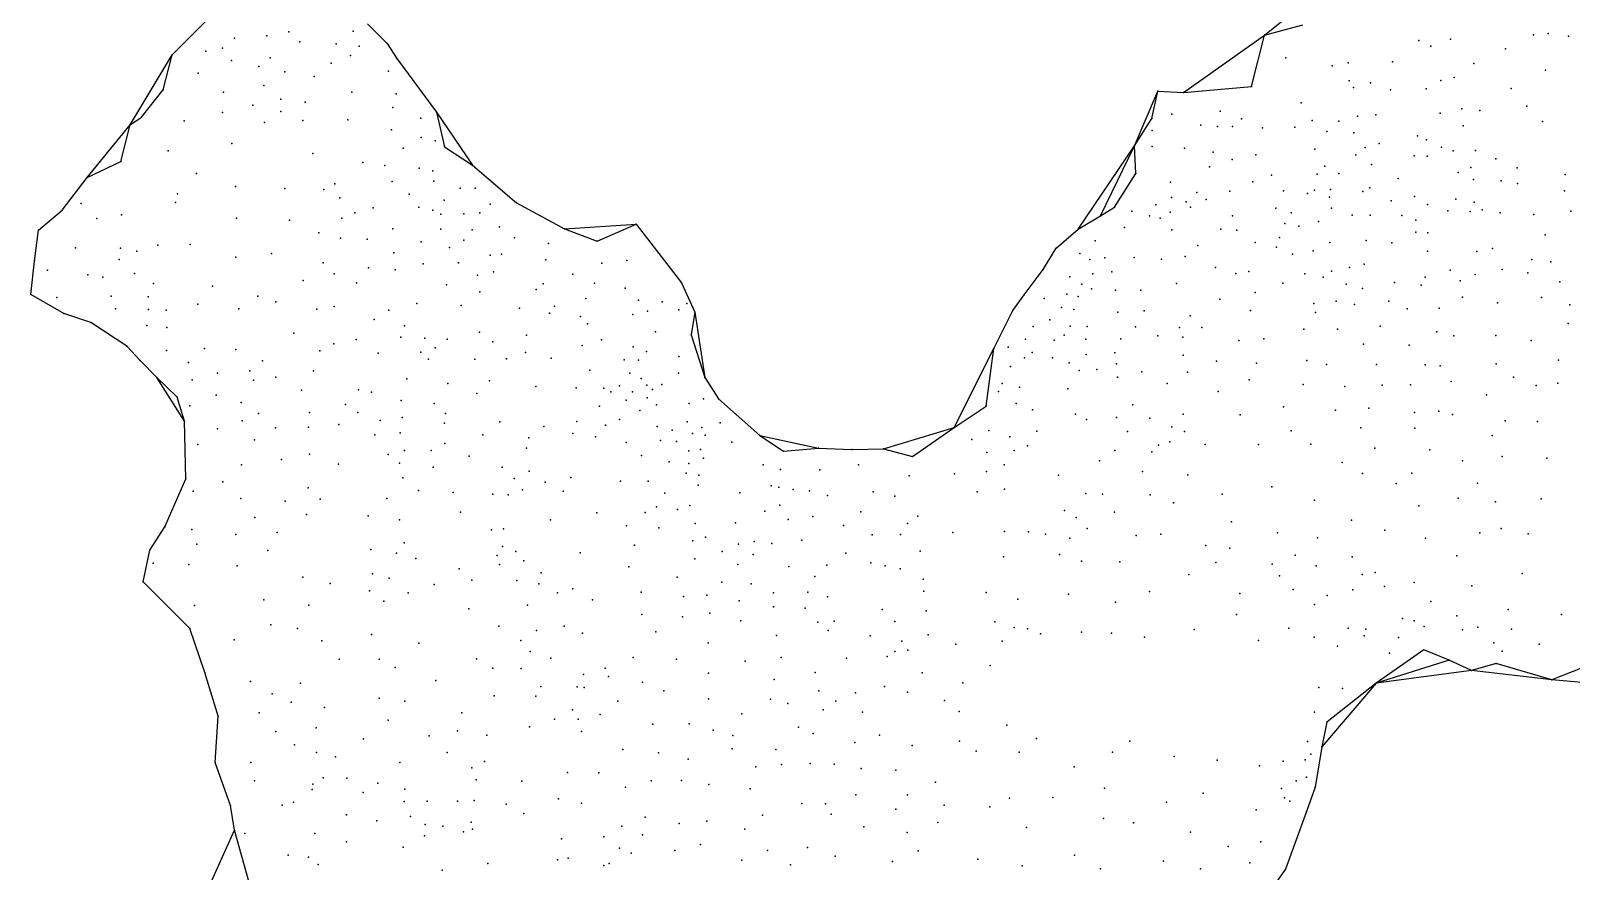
# Model space of a CAD drawing. Header units: millimetres. Extents: x 399711 to 433151, y 4365450 to 4409174.
# Drawn here: x 404855 to 414865, y 4376384 to 4381846 of the extents above; entities that cross this region are included whole.
import ezdxf

# ---------------------------------------------------------------- set-up
doc = ezdxf.new("R2010")
doc.units = ezdxf.units.MM
doc.layers.add('边界', color=7, linetype='Continuous')

msp = doc.modelspace()

# ---------------------------------------------------------------- linework, layer by layer
for p in [(406388.033, 4381812.728, 31.5), (406531.563, 4381839.881, 33.467), (406950.391, 4381844.095, 31.2), (412872.86, 4381817.955, 33.9), (414621.236, 4381818.525, 32.9), (414714.916, 4381827.526, 28.7), (414846.797, 4381809.846, 32.6), (405991.669, 4381712.999, 32.2), (406101.631, 4381733.77, 31.4), (406179.432, 4381797.084, 31.7), (406603.718, 4381773.656, 31.3), (406838.632, 4381760.616, 34), (406988.133, 4381745.59, 30.1), (407170.687, 4381763.131, 32.3), (413874.852, 4381782.995, 31.7), (413953.346, 4381745.63, 30), (414080.844, 4381791.203, 32.9), (414437.889, 4381728.522, 32.9), (405774.324, 4381689.734, 31.9), (406159.773, 4381652.226, 32.5), (406337.244, 4381614.669, 33.2), (406411.534, 4381670.899, 31.5), (406806.112, 4381635.876, 31), (406931.963, 4381684.196, 30.9), (407233.879, 4381664.901, 28.4), (413010.903, 4381670.103, 33.7), (413311.045, 4381617.963, 33.5), (413415.203, 4381636.499, 33.2), (413704.85, 4381645.054, 32.6), (414232.025, 4381633.697, 33.2), (405943.315, 4381570.632, 32.4), (406505.967, 4381579.528, 32.5), (406697.209, 4381548.144, 31.1), (407180.038, 4381583.401, 32.3), (413422.337, 4381521.006, 32.3), (413561.496, 4381508.496, 31.3), (414017.88, 4381523.786, 30.1), (414104.969, 4381542.087, 33.3), (414698.435, 4381590.303, 28.6), (405714.541, 4381461.335, 31.8), (406107.699, 4381446.036), (406370.419, 4381489.791, 33), (406940.74, 4381447.392, 30.7), (407230.477, 4381436.128, 32.105), (412178.032, 4381452.982, 34.1), (412345.14, 4381445.093, 34.4), (412786.687, 4381482.709, 34), (413451.376, 4381477.926, 30.8), (413692.008, 4381462.546, 33.1), (413923.154, 4381468.25, 33.4), (414474.88, 4381471.37, 33.1), (406100.712, 4381315.744, 31.2), (406297.138, 4381363.345, 32.1), (406479.861, 4381321.006, 31.5), (406480.381, 4381402.201, 32.4), (406638.682, 4381381.075, 32), (407208.123, 4381348.35, 32.4), (407490.73, 4381316.776, 31.2), (412583.536, 4381323.524, 34.1), (413110.036, 4381377.706, 33.6), (414014.471, 4381309.981, 33.4), (414154.827, 4381337.973, 33.2), (414272.233, 4381326.722, 33.1), (414576.204, 4381355.652, 32.9), (405500.174, 4381235.61, 29.9), (405574.159, 4381284.044, 31.7), (405851.456, 4381261.366, 31.6), (406374.542, 4381249.088, 30.6), (406623.097, 4381262.316, 30.6), (406916.236, 4381267.579, 30.6), (407389.598, 4381278.485, 32.105), (412139.107, 4381274.868, 35.2), (412270.139, 4381303.077, 34.7), (412459.032, 4381231.713, 34.1), (412566.799, 4381224.552, 32.1), (412664.495, 4381223.158, 34.1), (412722.995, 4381273.063, 35.4), (412859.971, 4381216.029, 34.1), (413068.288, 4381220.306, 33.7), (413182.369, 4381263.501, 32.6), (413355.016, 4381257.798, 33.2), (413476.296, 4381290.592, 33.7), (413596.15, 4381299.147, 33.6), (414162.962, 4381227.495, 33.1), (414677.621, 4381256.424, 33), (406162.148, 4381114.021, 30.9), (407199.154, 4381202.17, 30.6), (407392.366, 4381152.647, 32.105), (407483.852, 4381130.238, 31.7), (412142.722, 4381197.853, 34.2), (413277.967, 4381190.783, 33.8), (413453.467, 4381183.654, 33.7), (413617.552, 4381113.788, 33.6), (413865.82, 4381163.692, 33.5), (413925.747, 4381136.601, 31.8), (405747.892, 4381066.66, 31.6), (406687.454, 4381048.932), (407275.442, 4381083.848, 32.105), (407543.217, 4381092.274, 32.105), (412026.973, 4381097.992, 34.8), (412142.722, 4381094.706, 33.8), (412352.02, 4381082, 32.4), (412537.508, 4381057.76, 34.1), (412661.989, 4381010.273, 31.4), (412815.739, 4381039.224, 34.1), (413200.013, 4381075.971, 31.7), (413464.881, 4381039.644, 33.6), (413526.868, 4381087.834, 33.5), (413844.418, 4381033.94, 33.7), (413928.172, 4381031.824, 31.9), (414021.345, 4381089.548, 33), (414098.63, 4381065.168, 33.4), (414243.378, 4381068.382, 31.9), (414375.259, 4381013.737, 31.4), (405440.221, 4380997.058, 31.6), (405931.712, 4380918.123, 31.1), (407013.089, 4380989.923, 30.6), (407155.271, 4380970.627, 31.9), (407379.945, 4380953.991, 32.105), (407467.592, 4380936.213, 33.273), (407725.998, 4380972.254, 27.5), (412035.762, 4380917.586, 34.4), (412514.678, 4380960.803, 32.2), (412917.512, 4380908.406, 31.2), (413215.137, 4380913.339, 32.3), (413265.125, 4380965.5, 33.7), (413355.434, 4380917.412, 33.8), (413566.432, 4380976.365), (414130.796, 4380925.341, 33.4), (414212.82, 4380957.485, 32.4), (414513.574, 4380954.271, 32.9), (414825.586, 4380912.484, 32.3), (405220.806, 4380891.812, 31.6), (406184.479, 4380833.926, 30.5), (406505.491, 4380820.28, 30.5), (406760.323, 4380814.512, 30.4), (406830.536, 4380851.348, 31.8), (407202.664, 4380865.381, 31.9), (407475.072, 4380868.84, 32.105), (407645.207, 4380822.322, 29.767), (407742.313, 4380823.568, 29.767), (412262.13, 4380860.994, 32.7), (412795.547, 4380863.582, 32.3), (412996.366, 4380804.97, 32.2), (413198.013, 4380810.666, 32.2), (413300.206, 4380813.7, 33.4), (413557.614, 4380824.926, 33.6), (413741.696, 4380884.819, 33.7), (414230.511, 4380880.34, 33.3), (414409.034, 4380870.697, 33), (414516.79, 4380853.017, 32.8), (414822.369, 4380804.801, 32.3), (405183.555, 4380722.732, 31.5), (405796.552, 4380730.434, 30.9), (405808.042, 4380785.753, 28.7), (406863.887, 4380760.134, 29), (407313.585, 4380784.679, 31.8), (407541.777, 4380744.334, 31.7), (407839.663, 4380720.167, 37.8), (408011.224, 4380728.689, 37.3), (412165.966, 4380713.925, 27.8), (412267.849, 4380762.61, 30.4), (412363.56, 4380733.722, 33.1), (412431.922, 4380793.979, 32), (412493.946, 4380748.882, 32.6), (412647.374, 4380802.534, 31.8), (413150.922, 4380787.85, 33.4), (413295.294, 4380763.83, 33.6), (413511.394, 4380801.015, 33), (413695.879, 4380741.668, 31.5), (413845.867, 4380767.886, 33.7), (413931.486, 4380717.976, 30.7), (414114.713, 4380751.764, 33.4), (414233.728, 4380732.477, 33.3), (405059.284, 4380680.238, 32.9), (405283.998, 4380625.187, 32.8), (405443.732, 4380649.744, 31.4), (406191.5, 4380628.695, 30.5), (406537.063, 4380615.64, 27.9), (406877.443, 4380628.473, 32.105), (406960.04, 4380663.492, 33.273), (407079.792, 4380695.232, 29.3), (407376.26, 4380700.554, 32.105), (407468.054, 4380679.432, 31.8), (407519.165, 4380653.488, 27.8), (407669.056, 4380655.437, 36.6), (407774.112, 4380662.074, 37.3), (411805.693, 4380643.482, 33.4), (411898.072, 4380699.605, 33.6), (412009.86, 4380673.72, 33.9), (412124.959, 4380643.425, 33.1), (412193.336, 4380627.217, 28), (412259.732, 4380666.433, 29), (412391.772, 4380700.492, 32.3), (412663.557, 4380644.259, 31.3), (412946.421, 4380692.316, 33.6), (413044.883, 4380662.37, 34.2), (413223.699, 4380606.748, 32.3), (413307.891, 4380692.308, 30.4), (413442.028, 4380648.102, 34), (413559.041, 4380648.102, 34.1), (413764.528, 4380645.25, 33.9), (413856.588, 4380616.059, 33.4), (414063.239, 4380675.125, 32.8), (414209.596, 4380671.91, 332.1), (414286.802, 4380682.654, 31.5), (414404.199, 4380662.164, 31.1), (414621.411, 4380652.607, 28), (414862.994, 4380674.438, 31.7), (404905.921, 4380549.376, 32.9), (406726.972, 4380532.1, 30.1), (407208.138, 4380557.949, 32.105), (407520.204, 4380556.293, 29.767), (407723.892, 4380552.725, 37.6), (407901.883, 4380571.748, 37.8), (408324.034, 4380559.469, 36.4), (408788.121, 4380588.579, 37.6), (411660.221, 4380555.826, 33.3), (411962.68, 4380567.596, 34.6), (412270.491, 4380552.205, 32.1), (412588.674, 4380556.482, 30.7), (412692.67, 4380549.668, 30.4), (413004.927, 4380592.496, 33.2), (413095.086, 4380575.047, 33.4), (413855.855, 4380536.873, 33.2), (413932.753, 4380532.235, 32), (414696.911, 4380520.731, 31), (405146.665, 4380434.76, 32.9), (405437.731, 4380433.656, 32.8), (405544.161, 4380413.643), (405681.775, 4380451.847, 31.3), (405890.78, 4380456.748), (406868.148, 4380498.218, 31.7), (407042.099, 4380491.573, 32.105), (407391.272, 4380473.35, 29.4), (407577.09, 4380437.05, 32.105), (407668.586, 4380484.56, 32.105), (407998.172, 4380499.971, 37.9), (408218.814, 4380464.091, 37.9), (408535.373, 4380477.822, 38.2), (411517.622, 4380432.695, 33.4), (411770.832, 4380480, 33.6), (412438.857, 4380449.544, 32.4), (412812.284, 4380469.859, 29.2), (412949.275, 4380439.913, 29.7), (412969.271, 4380501.92, 32.1), (413188.107, 4380415.017, 32), (413297.285, 4380470.279, 30.8), (413532.101, 4380483.133, 34.1), (413698.887, 4380468.425, 33.1), (413930.385, 4380414.004, 32.1), (414251.41, 4380411.441, 30.2), (414352.733, 4380430.727, 29), (404878.8, 4380349.227, 33.1), (405429.604, 4380360.277, 32), (406188.168, 4380374.329), (406419.073, 4380399.334, 30), (406754.34, 4380337.94, 29.8), (407049.807, 4380304.489, 31.4), (407214.952, 4380402.296, 31.4), (407405.28, 4380332.418), (407633.507, 4380338.284, 31.5), (407839.564, 4380388.618, 37.3), (407914.9, 4380394.28, 37.4), (408201.017, 4380357.443, 37.8), (408566.125, 4380334.64, 38.3), (408728.351, 4380354.026, 37.6), (411671.832, 4380397.751, 31.8), (411736.997, 4380359.617, 32.4), (411834.32, 4380369.292, 32.1), (412024.446, 4380371.752, 28.9), (412201.99, 4380362.508, 33.1), (412356.531, 4380379.041, 28.9), (412554.361, 4380307.395, 29.8), (413054.872, 4380394.281, 31.3), (413425.077, 4380307.452, 31.7), (413519.034, 4380328.325, 33.9), (414608.486, 4380359.374, 31.6), (414733.382, 4380343.673, 31.3), (404964.475, 4380289.987, 32.9), (405225.47, 4380258.806, 32.6), (405323.862, 4380245.374, 32.5), (405528.439, 4380268.605, 31.8), (406624.446, 4380223.923, 29.9), (406826.88, 4380265.899, 31.3), (406971.548, 4380207.059, 32.105), (407223.584, 4380292.21, 29.5), (407757.036, 4380257.292, 32.105), (407862.24, 4380280.263, 37.6), (408377.553, 4380264.114, 37.3), (408518.731, 4380204.836, 37.6), (409083.989, 4380207.043, 38.2), (411433.926, 4380293.987, 32.4), (411607.037, 4380246.79, 31.1), (411756.117, 4380266.043, 31.4), (411880.094, 4380278.539, 27.7), (412300.2, 4380203.852, 28.7), (412685.877, 4380268.987, 25.5), (412770.599, 4380282.393, 29.2), (412992.166, 4380205.663, 27.8), (413134.482, 4380266.707, 29.5), (413252.922, 4380243.891, 28.5), (413307.142, 4380283.567, 29.9), (413716.014, 4380209.436, 31.8), (413915.792, 4380243.66, 31.9), (414078.008, 4380290.166, 31.5), (414144.649, 4380221.133, 23.7), (414240.152, 4380261.972, 31.8), (414415.874, 4380293.673, 26.5), (414583.922, 4380272.675, 26.8), (414790.4, 4380213.62, 32.7), (404855.282, 4380131.299, 33.1), (405023.793, 4380112.004, 32.8), (405376.613, 4380120.774, 32.4), (405617.092, 4380117.266, 30.8), (405652.198, 4380203.217, 31.8), (406036.614, 4380185.676, 30.4), (406329.552, 4380122.184, 30.9), (407557.352, 4380194.382), (407772.412, 4380149.271, 31.2), (408138.974, 4380165.412, 33.1), (408184.648, 4380200.84, 36.9), (408462.644, 4380107.124, 35.607), (408717.375, 4380174.136, 37.7), (411311.21, 4380130.296, 35.1), (411440.423, 4380105.556, 32.1), (411588.544, 4380133.843, 31.3), (411660.485, 4380118.588, 31.8), (411684.765, 4380198.846, 30.9), (411748.994, 4380169.102, 30.9), (411903.166, 4380159.302, 28.9), (412068.678, 4380159.302, 28.8), (412811.982, 4380145.497, 27.6), (413402.756, 4380198.259, 28.4), (413509.78, 4380171.165, 32.1), (413889.202, 4380191.763, 27), (414158.128, 4380114.109, 27.4), (414671.178, 4380112.502, 27.4), (405069.431, 4380008.511, 30.9), (405404.698, 4380038.331, 30.9), (405620.999, 4380035.469, 32.3), (405734.922, 4380031.323, 32.6), (405939.932, 4380070.208, 30.4), (406206.576, 4380039.011, 30.2), (406447.158, 4380083.594, 30), (406714.898, 4380037.63, 29.6), (406825.643, 4380054.077, 31.1), (407182.418, 4380030.883, 30.936), (407364.691, 4380073.853, 29.5), (407650.809, 4380061.575, 29.4), (408031.173, 4380044.225, 29.6), (408225.529, 4380010.603, 29.8), (408257.788, 4380056.861, 37.3), (408805.155, 4380094.717, 39.103), (408862.264, 4380022.765, 37.8), (408957.245, 4380085.076, 34.441), (409066.427, 4380031.541, 38.3), (409119.114, 4380073.222, 38.7), (409169.606, 4380016.184, 38.3), (411236.115, 4380028.118, 35.3), (411553.696, 4380047.249, 31.1), (411633.538, 4380035.626, 32.2), (411918.861, 4380016.717, 29.9), (412090.08, 4380026.698, 28.5), (412580.809, 4380102.717, 27.6), (412781.826, 4380027.416, 27.9), (413192.988, 4380072.771, 28), (413203.724, 4380015.499, 24.2), (413337.967, 4380089.684, 27.9), (413456.982, 4380067.067, 27.1), (413680.34, 4380088.434, 24.7), (413800.206, 4380039.741, 27.8), (414007.12, 4380042.593, 27.5), (414386.508, 4380078.751, 27.4), (414855.308, 4380065.969, 27.3), (405244.963, 4379950.626, 30.9), (405610.213, 4379929.89, 32.4), (405739.964, 4379917.297, 32.1), (407087.439, 4379970.407, 32.105), (407284.006, 4379929.153, 32.105), (408427.391, 4379989.553, 34.9), (408473.03, 4379940.438, 30.5), (408767.806, 4380002.344, 39.103), (411369.895, 4379924.125, 34.1), (411476.765, 4379967.314, 32.2), (411608.826, 4379927.178, 32.7), (411719.137, 4379924.592, 32.6), (412033.007, 4379921.186, 28.1), (412318.997, 4379917.777, 27.6), (412389.34, 4379994.16, 29.6), (412465.034, 4379917.613, 27.8), (413128.585, 4379907.631, 27.9), (413346.411, 4379905.944, 27.6), (413624.686, 4379927.087, 27.6), (414846.04, 4379944.279, 24.3), (406564.233, 4379881.206, 29.8), (406824.137, 4379810.588, 31.4), (406968.945, 4379838.883, 32.105), (407260.445, 4379855.437, 31.3), (407415.595, 4379849.327, 29.5), (407561.287, 4379842.311, 29.5), (407770.171, 4379887.918, 29.4), (407857.937, 4379824.77, 30.5), (408076.396, 4379868.714, 29.4), (408563.34, 4379837.604), (408915.241, 4379889.759, 38.4), (409145.524, 4379869.151, 38.5), (411319.227, 4379841.825, 36), (411505.9, 4379835.697, 33.4), (411571.221, 4379868.123, 32.9), (411712.003, 4379841.893, 31.2), (411939.295, 4379844.598, 29.6), (412178.837, 4379864.043, 29.8), (412342.383, 4379855.647, 24.9), (412704.768, 4379833.479, 28.2), (412868.872, 4379844.887, 28.2), (413514.796, 4379808.976, 27.6), (413811.61, 4379803.272, 27.6), (413991.423, 4379890.011, 27.6), (414103.372, 4379864.041, 27.4), (414375.177, 4379865.649, 27.4), (414605.165, 4379833.505, 27.4), (405478.971, 4379797.051, 30.6), (405736.714, 4379767.854), (405984.504, 4379781.264, 29.9), (406188.168, 4379774.329), (406732.923, 4379765.621, 29.5), (407112.01, 4379750.948, 29.6), (407388.808, 4379756.688, 27.7), (407440.17, 4379710.753, 29.7), (407482.298, 4379786.179, 30.3), (407740.33, 4379710.753, 29.8), (407945.703, 4379714.261, 29.6), (408070.228, 4379754.633, 27.6), (408236.061, 4379717.666, 29.6), (408437.42, 4379800.857, 31.17), (408711.685, 4379708.478, 32.3), (408770.119, 4379791.934, 40.267), (408805.255, 4379704.286, 37.2), (408856.811, 4379760.958, 38.7), (409066.472, 4379730.046, 38.7), (411112.548, 4379780.649, 33.8), (411206.819, 4379788.962, 35.6), (411311.822, 4379721.387, 35.5), (411362.303, 4379755.969, 34.233), (411495.543, 4379721.146, 29.6), (411713.43, 4379742.084, 30.9), (411898.918, 4379753.49, 29.8), (412343.07, 4379737.299, 28.6), (413147.135, 4379703.712, 27.8), (414782.548, 4379706.396, 27.4), (405566.737, 4379702.329, 31.1), (405880.454, 4379690.089, 30.58), (406069.297, 4379621.9, 31), (406278.232, 4379636.931, 30.6), (406360.732, 4379701.833, 29.7), (406693.263, 4379635.356, 32.5), (408488.827, 4379640.485, 29.1), (408748.543, 4379621.853, 33.8), (409065.144, 4379620.71, 38.9), (411222.068, 4379664.272, 36.1), (411603.236, 4379687.829, 31.4), (411667.771, 4379637.997, 31.4), (411781.918, 4379645.126, 29.4), (411910.332, 4379680.772, 30.3), (412074.795, 4379628.923, 27.7), (412370.853, 4379628.134, 28.5), (412560.642, 4379698.008, 28.3), (412820.355, 4379686.6, 28.1), (413275.062, 4379677.783, 27.8), (413598.989, 4379676.357, 27.7), (413916.439, 4379675.567), (414014.676, 4379669.066, 27.5), (414378.447, 4379681.894, 27.6), (405673.812, 4379593.575, 31.9), (405903.759, 4379577.788, 31.8), (406302.807, 4379575.537, 29.6), (406446.743, 4379594.832, 32.9), (406613.499, 4379510.635, 32.3), (406985.627, 4379512.389, 31.3), (407299.744, 4379584.457, 29.9), (407564.798, 4379554.637, 29.9), (407836.873, 4379570.424, 29.8), (408137.763, 4379533.485, 29.6), (408399.306, 4379526.468, 29.4), (408578.102, 4379522.359, 27.2), (408681.521, 4379537.703, 30.8), (408821.247, 4379587.172, 33.6), (408857.701, 4379543.128, 39.103), (408895.585, 4379515.477, 37.2), (408956.486, 4379548.007, 38.7), (409235.225, 4379593.514, 38), (411166.644, 4379553.489, 31.2), (411280.639, 4379528.865, 33.3), (411593.576, 4379519.652, 29.6), (411915.888, 4379594.18, 29.8), (412238.899, 4379554.77, 29.3), (412771.837, 4379578.224, 28.1), (413122.877, 4379548.278, 27.8), (413393.502, 4379535.183, 27.7), (413637.394, 4379542.053, 27.7), (413820.661, 4379544.82), (414085.681, 4379566.71, 27.8), (414490.975, 4379595.639, 27.6), (414638.448, 4379541.065, 31.2), (414778.47, 4379555.643, 27.4), (405805.984, 4379465.778, 31.2), (405887.961, 4379407.639, 29.8), (406058.843, 4379476.974, 36.478), (406222.062, 4379429.946, 29.6), (406899.616, 4379417.667, 32), (407069.55, 4379498.01, 30.6), (407262.794, 4379443.694, 30.1), (407477.032, 4379423.078, 30.1), (407754.373, 4379487.98, 30.1), (408550.264, 4379407.189, 28.9), (408625.294, 4379499.367, 29.4), (408724.484, 4379444.967, 31.3), (408764.858, 4379500.32, 32.4), (408860.999, 4379460.062, 34.4), (408922.092, 4379414.561, 33.5), (409132.502, 4379422.905, 37.4), (409227.288, 4379454.138, 37.5), (409323.713, 4379453.753, 37.4), (411063.236, 4379406.504, 29.6), (411143.2, 4379501.396, 29.9), (411259.222, 4379423.9, 30.1), (412016.669, 4379414.14, 29.8), (412571.855, 4379500.797, 28.1), (412994.907, 4379402.854, 27.6), (414315.636, 4379480.546, 27.7), (405853.444, 4379308.912, 29.9), (406229.097, 4379310.711), (406334.402, 4379358.027, 32.9), (406666.158, 4379365.044, 32.6), (406979.543, 4379364.657, 30.1), (407126.4, 4379313.991, 30.1), (407267.789, 4379332.455, 31.9), (407550.755, 4379358.176, 30.7), (407903.575, 4379303.799, 30.1), (408404.572, 4379307.204, 29.1), (408679.802, 4379319.6, 30.9), (408812.215, 4379378.888, 32.2), (409120.731, 4379305.303, 37.3), (411365.601, 4379381.532, 29.3), (411644.095, 4379355.353, 28.3), (411714.454, 4379320.21, 29.8), (411910.691, 4379332.314, 25.6), (412126.167, 4379329.461, 29.9), (412343.537, 4379353.919, 28.2), (412714.554, 4379351.067, 27.9), (413333.452, 4379380.007, 27.6), (413550.471, 4379392.582, 27.6), (413845.858, 4379365.488, 27.9), (414004.254, 4379374.044, 27.9), (414093.69, 4379351.97, 27.8), (414436.26, 4379311.79, 27.6), (414645.961, 4379307.105, 27.3), (406067.992, 4379259.51, 30.3), (406444.88, 4379264.77, 31.6), (406660.397, 4379269.295, 31.8), (406857.489, 4379287.863, 32.3), (407091.688, 4379219.403, 31), (407256.313, 4379233.237, 31.2), (407544.084, 4379296.361, 31.9), (407791.883, 4379219.527, 31.165), (408188.667, 4379273.876, 30.1), (408377.388, 4379229.614, 28.968), (408524.454, 4379206.376, 29.002), (408588.881, 4379282.647, 28.9), (408924.925, 4379274.008, 35.9), (409022.813, 4379249.988, 36.4), (409154.717, 4379227.756, 37.5), (409215.949, 4379267.17, 37.7), (409237.268, 4379217.825, 37.5), (409333.862, 4379298.849, 37.4), (409592.526, 4379215.32, 34.3), (410855.319, 4379268.702, 29.9), (411080.728, 4379249.183, 29.6), (411217.606, 4379207.195, 29.4), (411393.089, 4379244.188, 29.3), (411982.041, 4379242.475, 29.9), (412269.529, 4379273.093, 29.4), (412352.46, 4379242.034, 30.32), (413044.621, 4379245.827), (413497.672, 4379265.668, 27.7), (413848.712, 4379264.242, 28), (414352.628, 4379215.358, 27.6), (405941.671, 4379156.457, 30.4), (406308.576, 4379187.907, 28.9), (407284.492, 4379117.853, 31.284), (407457.953, 4379117.847, 30.9), (407546.184, 4379163.985, 31.3), (408075.392, 4379132.931, 29.916), (408090.725, 4379201.45, 30.099), (408723.557, 4379169.556, 32.4), (408946.246, 4379182.587, 37.2), (408946.385, 4379182.72, 36.2), (409050.196, 4379175.948, 36.5), (409130.899, 4379116.098, 38.7), (409206.988, 4379123.845, 37.7), (409411.798, 4379172.847, 37.6), (409746.082, 4379114.262, 35.8), (409974.278, 4379134.439, 35.6), (410191.585, 4379125.097, 36.5), (410396.741, 4379128.24, 34.8), (410969.377, 4379189.988, 29.9), (411067.422, 4379106.003, 29.8), (411245.818, 4379117.486, 25.8), (411331.737, 4379148.244, 29.3), (411899.868, 4379117.582, 28.9), (412139.592, 4379110, 28.8), (412183.793, 4379153.463, 28.1), (412257.937, 4379175.203, 28.9), (412486.966, 4379157.724, 28.2), (412833.743, 4379157.249, 28.1), (413173.985, 4379158.572, 28.3), (413590.185, 4379133.386, 28.3), (413946.93, 4379123.115, 28.1), (406224.419, 4379026.009, 30.4), (406485.305, 4379059.65, 30.4), (406666.243, 4379095.394, 31.6), (406854.274, 4379030.218, 30.4), (407177.025, 4379091.947, 30.977), (407251.307, 4379034.952, 30.895), (407469.363, 4379009.001, 30.9), (407703.405, 4379081.07, 31.6), (407918.272, 4379009.494, 31.2), (408824.388, 4379085.245, 25.3), (409003.011, 4379044.579, 29.8), (409131.648, 4379034.266, 35.9), (409225.991, 4379069.224, 36.1), (409615.357, 4379025.752, 35.8), (410232.869, 4379026.074, 35.7), (410585.097, 4379079.136, 35.7), (411180.574, 4379025.828, 28.138), (411799.117, 4379051.762, 28.4), (413375.845, 4379040.951, 28.4), (414159.611, 4379052.151, 28.1), (414415.689, 4379078.528, 27.8), (414706.086, 4379067.977, 27.5), (405863.048, 4378935.054, 31.4), (406102.391, 4378914.573, 31.3), (407272.283, 4378940.912, 31.218), (407995.447, 4378936.719, 31.588), (407995.455, 4378936.715, 31.594), (408094.602, 4378984.231, 30.415), (408196.89, 4378912.007, 30.879), (408365.574, 4378942.876, 30.457), (408687.775, 4378918.82, 29.2), (408867.839, 4378918.85, 27.8), (409114.45, 4378971.705, 34.1), (409196.174, 4378957.893, 34.2), (409726.503, 4378994.795, 33.9), (409983.29, 4378991.661, 33.7), (410563.071, 4378954.154, 33.9), (410857.958, 4378965.777, 33.8), (411065.916, 4378982.466, 33.7), (411533.423, 4378958.764, 29.632), (412079.912, 4378982.324, 28.3), (412373.401, 4378959.978, 28.1), (413507.972, 4378969.057, 28.4), (413728.185, 4378903.033, 28.5), (413829.483, 4378970.525, 28.2), (414257.26, 4378906.637, 28.4), (405910.736, 4378855.028, 30.4), (406220.211, 4378807.342, 32), (406658.432, 4378875.03, 31.3), (406734.766, 4378802.587, 30.5), (407168.813, 4378806.972, 31.4), (407375.377, 4378857.804, 31.8), (407600.765, 4378844.796, 31.2), (407858.269, 4378834.371, 31.2), (407957.152, 4378829.531, 31.2), (408050.417, 4378861.89, 29.978), (408314.548, 4378853.569, 29.906), (408974.835, 4378840.481, 32.1), (409191.458, 4378893.808, 32.3), (409462.303, 4378843.653, 35.6), (409666.649, 4378888.37, 36.8), (409715.571, 4378880.073, 35.8), (409809.643, 4378863.88, 33.8), (409916.201, 4378856.768, 35.9), (410032.592, 4378826.244, 33.4), (410328.323, 4378850.606, 34.3), (410470.651, 4378821.679, 33.9), (411005.585, 4378849.817, 33.6), (411183.101, 4378867.704, 31.776), (411711.994, 4378838.637, 28.326), (411818.644, 4378833.825, 28.964), (412128.971, 4378829.477, 28.2), (412595.995, 4378835.233, 28.2), (412918.961, 4378881.337, 28.2), (414130.541, 4378809.039, 28.2), (414669.096, 4378803.764, 28.2), (406508.209, 4378789.654, 30.5), (406647.308, 4378702.213, 32), (407647.206, 4378718.441, 30.3), (408534.029, 4378713.288, 29.7), (408848.04, 4378716.087, 29.123), (408920.304, 4378752.276, 27.8), (409057.052, 4378734.845, 30.8), (409137.302, 4378760.887, 31.4), (409624.468, 4378723.468, 37.2), (409723.309, 4378763.241, 34.4), (410249.152, 4378718.741, 31.8), (411571.88, 4378727.648, 27.8), (411896.576, 4378718.246, 28.3), (412279.787, 4378779.098, 28.2), (413197.892, 4378794.564, 28.3), (413874.345, 4378758.116, 28.3), (414373.419, 4378785.299, 28.2), (405726.097, 4378622.997, 30.9), (405902.518, 4378605.494, 30.8), (406311.927, 4378683.24, 31.8), (407047.805, 4378693.33, 31.3), (407250.93, 4378667.853, 31.911), (407847.907, 4378603.503, 30.206), (407927.475, 4378608.72, 30.976), (408232.406, 4378666.914, 29.8), (408726.3, 4378628.215, 29.346), (408935.949, 4378616.741, 27.2), (409172.759, 4378644.873, 33.795), (409434.361, 4378648.312, 34.753), (409777.521, 4378670.659, 35.1), (409937.845, 4378689.616, 34.1), (410135.852, 4378629.981, 33.1), (410552.828, 4378644.164, 34), (410618.849, 4378691.716, 32.9), (411648.405, 4378682.816, 26.3), (411719.652, 4378611.611, 28.6), (412657.513, 4378654.905, 28.4), (413437.504, 4378665.344, 28.7), (414409.865, 4378612.351, 33.2), (405934.535, 4378509.681, 33), (406186.548, 4378571.853, 30.8), (406455.851, 4378584.469, 30.8), (407282.483, 4378517.22, 31.001), (408777.696, 4378502.279, 29.282), (409156.993, 4378531.813, 30.33), (409240.255, 4378555.509, 30.27), (409453.237, 4378510.47, 34.225), (409556.497, 4378526.831, 37.176), (409670.242, 4378513.9, 35.2), (409866.139, 4378535.067, 34.6), (410322.202, 4378571.2, 33.8), (410506.473, 4378573.501, 33.6), (410847.125, 4378585.317, 34.7), (411182.805, 4378591.281, 31.5), (411338.371, 4378589.935, 29.886), (411449.601, 4378574.486, 28.6), (411607.887, 4378548.043, 28.8), (412037.26, 4378565.956, 28.4), (412199.186, 4378574.946, 28.4), (412955.939, 4378583.632, 28.5), (413216.842, 4378550.782, 28.8), (413654.681, 4378600.093, 28.3), (413917.723, 4378548.974, 28.5), (414270.507, 4378584.256, 28.3), (414584.725, 4378576.147, 28.6), (405628.955, 4378471.695, 31.1), (406395.294, 4378467.629, 32.4), (407064.589, 4378475.781, 31.669), (407231.474, 4378450.045, 31.878), (407357.404, 4378415.501, 30.874), (407884.962, 4378435.736, 30.169), (407920.05, 4378494.556, 30.886), (408006.865, 4378462.51, 29.775), (408425.754, 4378453.08, 29.8), (409170.099, 4378415.058, 38.7), (409347.304, 4378461.541, 34.966), (409548.433, 4378442.485, 35.514), (410152.361, 4378450.737, 32.8), (410634.579, 4378463.191, 32.7), (411175.49, 4378428.018, 31.6), (411539.874, 4378443.121, 27.7), (412491.553, 4378500.774, 28), (412646.733, 4378482.793, 28.6), (413072.392, 4378437.275, 28.9), (413442.336, 4378427.015, 28.8), (414122.668, 4378433.903, 28.4), (405649.994, 4378385.49, 32.4), (405881.936, 4378377.218, 32.1), (406195.421, 4378368.808, 32.6), (407075.611, 4378317.836, 31.3), (407639.917, 4378349.596, 30.534), (407901.342, 4378377.891, 31.1), (408058.693, 4378401.244, 31.8), (408170.803, 4378324.313, 32.1), (408741.437, 4378361.392, 29.074), (409448.976, 4378377.598, 33.744), (409781.477, 4378364.924, 31.186), (410028.612, 4378373.174, 32.4), (410314.013, 4378387.678, 33.9), (410407.129, 4378369.537, 34.21), (410504.894, 4378349.292, 33.8), (411683.059, 4378399.846, 28.6), (411931.15, 4378394.128, 28.6), (412379.698, 4378312.817, 28.5), (412556.774, 4378390.639, 29), (412922.903, 4378378.697, 28.9), (412970.522, 4378304.908, 29.3), (413208.624, 4378368.053, 28.8), (413506.483, 4378311.619, 29.9), (413590.676, 4378326.044, 28.9), (414546.516, 4378320.057, 28.8), (405584.773, 4378265.643, 31.3), (406623.12, 4378295.239, 32.9), (406801.352, 4378253.167, 32.5), (407056.676, 4378206.4, 32.3), (407183.362, 4378288.325, 32.3), (407477.449, 4378248.023, 30.741), (407721.427, 4378276.055, 30.619), (408012.986, 4378274.48, 32.176), (408156.098, 4378252.503, 31.1), (408378.037, 4378219.933, 29.581), (409056.34, 4378296.218, 28.87), (409344.766, 4378261.698, 28.9), (409535.709, 4378250.927, 31.682), (409949.929, 4378299.868, 31.666), (410654.229, 4378282.524, 33.6), (410657.743, 4378204.695, 32.9), (412125.739, 4378202.222, 28.5), (413057.945, 4378215.771, 28.8), (413446.332, 4378212.75, 29.8), (413651.602, 4378235.188, 29.8), (413845.473, 4378261.31, 28.7), (414220.408, 4378238.512, 28.6), (405919.297, 4378110.052, 32.7), (406369.537, 4378147.899, 32.7), (406661.982, 4378112.155, 31.1), (407149.248, 4378139.117, 32.2), (407306.893, 4378192.341, 31.087), (408081.979, 4378112.712, 30.178), (408276.992, 4378192.81, 31.331), (408506.285, 4378148.894, 29.752), (408822.147, 4378196.803, 29.09), (409097.329, 4378168.75, 28.926), (409247.63, 4378177.145, 28.7), (409459.32, 4378141.007, 29.145), (409680.417, 4378193.559, 29.544), (409681.883, 4378103.11, 29.001), (409903.879, 4378198.272, 33.5), (410032.772, 4378166.527, 33.473), (411063.665, 4378196.008, 32.422), (411269.281, 4378152.838, 30.155), (411598.5, 4378184.896, 28.7), (411902.877, 4378133.779, 28.6), (412712.877, 4378188.767, 29.9), (413196.636, 4378117.285, 28.9), (413278.749, 4378176.688, 29.3), (413952.702, 4378136.453, 28.8), (407701.418, 4378089.778, 30.585), (408826.683, 4378052.945, 28.9), (409090.07, 4378037.838, 28.7), (409268.028, 4378060.711, 28.8), (409469.53, 4378011.751, 28.7), (409887.882, 4378094.27, 31.6), (409968.531, 4378003.801, 31.793), (410075.354, 4378008.411, 30.875), (410386.57, 4378085.983, 31.952), (410469.528, 4378006.482, 31.527), (410673.003, 4378075.312, 32.551), (411118.826, 4378005.399, 28.773), (412690.601, 4378053.532, 29.8), (413768.38, 4378027.542, 26.1), (413843.888, 4378012.332, 29.2), (414122.733, 4378044.932, 28.9), (414455.37, 4378084.499, 28.9), (414801.207, 4378052.846, 27.7), (405887.738, 4377960.77, 31.4), (406415.823, 4377986.001, 31.3), (406588.306, 4377961.383, 31.4), (407068.645, 4377922.648, 31.1), (407897.49, 4377976.904, 30.607), (408142.021, 4377947.634, 30.403), (408321.875, 4377976.874, 29.8), (408440.079, 4377930.982, 31.4), (408916.944, 4377939.326, 29.3), (409701.437, 4377915.243, 28.6), (410037.155, 4377947.622, 28.771), (410309.218, 4377914.621, 28.7), (410686.125, 4377921.3, 28.116), (411246.058, 4377967.739, 32.569), (411331.976, 4377959.534, 30.566), (411417.167, 4377927.751, 28.426), (411683.074, 4377937.796, 28.5), (411877.767, 4377930.452, 28.6), (412091.906, 4377906.063, 28.6), (412414.276, 4377954.613, 29.2), (413030.442, 4377962.954, 29.7), (413195.506, 4377905.295, 28.9), (413415.737, 4377963.343, 28.9), (413519.107, 4377913.864, 25.8), (413531.516, 4377957.004, 28.7), (413742.966, 4377904.096, 24.6), (413909.603, 4377973.802, 26.4), (414159.692, 4377952.61, 27), (414257.372, 4377971.075, 33.2), (414477.521, 4377956.687, 26.2), (406175.976, 4377887.18, 31.3), (406746.139, 4377880.872, 32.2), (407376.544, 4377866.077, 31.3), (408039.567, 4377883.914, 30.462), (408100.558, 4377811.028, 31.652), (409257.325, 4377868.556, 29.1), (410470.818, 4377812.766, 29.389), (410516.522, 4377880.341, 28.587), (410555.463, 4377821.486, 25.4), (410865.791, 4377859.231, 28.3), (411168.378, 4377878.971, 28.599), (412832.488, 4377883.527, 28.8), (413346.967, 4377846.38, 28.9), (413684.446, 4377801.223, 26.7), (413907.595, 4377822.336, 29.4), (414361.589, 4377868.408, 24), (414416.49, 4377814.048, 29.1), (414657.594, 4377860.594, 27.6), (406858.796, 4377762.216, 31.8), (407118.745, 4377762.981, 31.347), (407222.235, 4377708.207, 31.255), (407750.477, 4377764.655, 30.779), (407857.37, 4377704.181, 30.65), (408041.512, 4377702.026, 30.376), (408235.357, 4377768.405, 31.8), (408588.001, 4377703.032, 31.109), (408769.084, 4377773.919, 29.7), (409050.681, 4377762.538, 29.683), (409496.322, 4377749.124, 29), (409731.262, 4377773.845, 28.7), (410155.843, 4377767.827, 28.9), (410419.928, 4377779.181, 28.033), (411089.734, 4377722.122, 29.1), (414072.96, 4377755.965, 29.1), (414377.685, 4377733.281, 32), (405986.808, 4377676.014, 31.7), (406283.547, 4377616.398, 31.922), (406607.466, 4377606.629, 31.8), (407487.396, 4377623.903, 31.2), (408447.47, 4377663.143, 31.21), (408609.713, 4377649.008, 30.032), (408831.13, 4377613.767, 29.867), (409259.889, 4377670.949, 29.439), (409686.413, 4377629.982, 29.315), (409951.25, 4377675.863, 28.9), (410646.92, 4377674.131, 29.095), (410910.909, 4377608.012, 29.1), (413597.437, 4377606.546, 29.2), (414218.164, 4377688.988, 32.1), (414738.861, 4377627.68, 26.8), (406423.942, 4377538.039, 30.7), (407119.85, 4377509.096, 31.173), (407866.359, 4377523.427, 30.7), (408137.046, 4377520.85, 30.4), (408169.561, 4377584.176, 31.9), (408404.744, 4377583.079, 29.721), (408452.081, 4377579.121, 29.845), (408968.706, 4377556.374, 29.889), (409258.71, 4377504.036, 29.483), (409662.334, 4377503.412, 29.429), (409975.02, 4377556.385, 28.758), (410214.611, 4377542.85, 28.316), (410402.723, 4377585.459, 28.991), (410551.508, 4377546.871, 28.528), (413224.242, 4377577.834, 28.7), (413378.012, 4377570.595, 26.9), (406339.183, 4377413.712, 32.063), (406546.966, 4377483.929, 30.3), (406764.216, 4377447.203, 32.984), (407285.118, 4377489.487, 31.382), (407656.557, 4377414.33, 31.2), (408375.829, 4377433.519, 30.392), (408555.617, 4377402.534, 30.348), (408670.223, 4377490.426, 30), (409474.925, 4377406.825, 31.4), (409774.663, 4377474.738, 29.301), (410003.592, 4377433.974, 29.123), (410087.607, 4377489.24, 29.945), (410258.988, 4377417.54, 29.083), (410793.072, 4377494.32, 29.3), (410888.13, 4377421.514, 29.097), (413196.141, 4377418.099, 23.7), (406073.306, 4377390.854, 32.3), (406709.643, 4377315.016, 33.408), (407177.762, 4377364.933, 31.752), (408095.798, 4377322.474, 30.6), (408258.08, 4377373.404, 30.451), (408411.583, 4377371.32, 31.072), (408897.054, 4377339.894, 30.3), (409133.692, 4377342.603, 29.9), (409289.211, 4377301.59, 29.841), (409843.761, 4377320.934, 30.7), (411197.464, 4377333.089, 30.444), (413277.829, 4377353.404, 27.4), (406448.329, 4377293.133, 33.6), (406569.325, 4377205.833, 32.506), (407017.978, 4377244.4, 31.834), (407443.389, 4377264.405, 31.4), (407629.059, 4377295.882, 30.1), (407819.331, 4377268.806, 31.082), (408434.906, 4377291.243, 30.477), (409417.019, 4377265.698, 30.999), (409940.279, 4377278.221, 29.3), (410209.874, 4377220.946, 29.3), (410370.038, 4377268.378, 29.27), (410581.754, 4377200.687, 29.4), (410890.755, 4377230.35, 29.3), (411390.245, 4377247.679, 29.6), (411996.127, 4377229.119, 29.1), (413151.444, 4377227.094, 24.1), (406711.965, 4377156.557, 33.267), (406834.85, 4377127.45, 32.181), (407559.888, 4377156.359, 31.319), (408701.923, 4377174.536, 30.351), (408935.259, 4377154.672, 30.334), (409127.088, 4377113.04, 30.06), (409412.095, 4377179.484, 29.41), (409697.615, 4377174.662, 30.529), (410999.417, 4377164.204, 29.959), (411277.528, 4377159.01, 30.1), (411883.709, 4377158.012, 28.9), (412284.362, 4377129.737, 29.3), (412563.951, 4377105.252, 29.2), (413135.386, 4377107.651, 24.2), (413174.028, 4377144.39, 26.1), (413245.462, 4377193.206, 26.8), (406052.337, 4377091.769, 32.7), (406284.853, 4377090.563, 32.9), (407252.801, 4377090.605, 31.8), (407720.279, 4377055.304, 31.204), (407803.774, 4377098.152, 31.18), (408341.913, 4377026.546, 30.784), (408546.652, 4377023.323, 30.894), (409567.735, 4377062.026, 29.98), (409733.202, 4377078.122, 29.509), (409920.397, 4377084.969, 29.1), (410076.32, 4377079.972, 29.3), (410251.478, 4377052.465, 29.3), (410477.237, 4377040.649, 29.4), (411634.286, 4377062.964, 29.4), (412838.971, 4377070.039, 29.1), (412994.437, 4377100.065, 29.8), (406309.226, 4376972.005, 33.036), (406682.894, 4376915.936, 33.586), (406687.196, 4376950.771, 32.476), (406754.478, 4376991.346, 32.044), (406909.127, 4376988.577, 32.8), (407111.013, 4376957.088, 32.2), (407285.985, 4376916.881, 32.5), (407749.701, 4376978.318, 32.807), (408046.311, 4376970.24, 32.2), (408718.699, 4376929.578, 30.466), (408885.497, 4376970.741, 30.481), (409082.575, 4376972.91, 30.167), (409260.759, 4376948.251, 30.219), (409530.038, 4376920.58, 30.1), (410733.806, 4376962.177, 30.1), (411831.671, 4376923.083, 29), (412981.795, 4376921.497, 27.1), (413077.434, 4376970.637, 26.6), (413145.141, 4376995.166, 26.3), (413200.627, 4376930.47, 29.9), (406153.488, 4376812.329, 33.279), (406489.626, 4376814.473, 32.614), (406563.038, 4376834.069, 33.507), (407015.923, 4376896.711, 33.4), (407281.014, 4376837.773, 32.5), (407430.088, 4376839.107, 32.7), (407628.934, 4376839.83, 32.3), (407735.61, 4376844.409, 32.188), (407944.992, 4376819.188, 32.3), (408284.276, 4376854.253, 31.044), (408434.785, 4376826.557, 31.151), (409865.438, 4376825.197, 31.515), (410018.953, 4376823.186, 30.471), (410216.19, 4376880.382, 29.377), (410551.209, 4376880.612, 29.326), (410789.608, 4376813.573, 30.43), (411086.899, 4376802.906, 30.933), (411214.037, 4376858.205, 30), (411495.794, 4376862.809, 29.3), (412235.362, 4376833.03, 29.2), (412473.157, 4376892.084, 29.3), (413001.672, 4376860.32, 30), (413037.021, 4376840.491, 26.2), (406906.386, 4376750.119, 33.6), (407104.475, 4376711.912, 32.197), (407321.867, 4376739.718, 33.1), (407717.702, 4376703.655, 32.485), (408059.201, 4376759.593, 31.9), (408846.624, 4376735.868, 30.565), (409248.837, 4376710.495, 30.213), (409609.067, 4376747.961, 30.618), (410057.191, 4376754.002, 29.094), (410475.611, 4376787.824, 29.446), (410748.308, 4376701.682, 29.706), (411826.288, 4376725.814, 29.4), (412818.715, 4376784.123, 29.3), (413145.141, 4376771.813, 29.2), (406178.844, 4376650.506, 33.889), (406245.005, 4376629.36, 33.869), (406700.335, 4376629.061, 34), (407412.785, 4376614.467, 33.4), (407418.461, 4376688.055, 32.5), (407531.755, 4376677.468, 32.6), (407667.763, 4376639.721, 31.56), (407725.066, 4376658.193, 31.482), (408578.876, 4376607.259, 30.668), (408696.716, 4376676.833, 30.606), (408830.004, 4376621.773, 30.514), (409069.398, 4376694.698, 30.4), (409495.275, 4376657.745, 29.916), (410267.869, 4376673.628, 29.47), (410550.242, 4376635.583, 30.906), (411325.09, 4376668.9, 29.6), (412021.879, 4376698.914, 29.8), (412391.421, 4376639.019, 29.2), (406905.732, 4376575.908, 33.2), (407275.861, 4376540.31, 32.1), (408303.287, 4376595.056, 30.947), (408681.779, 4376533.736, 30.474), (408756.237, 4376501.712, 31.839), (409040.137, 4376519.254, 30.3), (409207.508, 4376558.662, 30.033), (409642.524, 4376519.508, 29.798), (409902.727, 4376538.426, 30.725), (410621.262, 4376517.035, 30.1), (412636.477, 4376544.823, 29.1), (412848.02, 4376576.221, 26.7), (406528.019, 4376488.425, 32.994), (406659.59, 4376475.203, 33.679), (406723.161, 4376428.468, 32.818), (407824.969, 4376434.681, 31.6), (408278.34, 4376459.143, 31.172), (408348.071, 4376469.884, 30.909), (408579.016, 4376421.51, 30.747), (408614.414, 4376433.802, 32.476), (409476.255, 4376455.775, 29.929), (409791.94, 4376424.976, 29.792), (410081.453, 4376482.508, 29.55), (410454.848, 4376446.385, 30.212), (411009.672, 4376463.222, 31.1), (411297.725, 4376419.812, 30.2), (411637.875, 4376489.092, 29.7), (412215.484, 4376450.627, 29.2), (412456.351, 4376400.389, 28.8), (412776.91, 4376438.076, 26.9), (407528.502, 4376390.884, 31.9), (411805.699, 4376399.74, 30.2), (413009.307, 4376398.134, 28.9)]:
    msp.add_point(p)
at = {"layer": 'Defpoints', "color": 3}
for points in [[(406274.67, 4376310.819), (406178.844, 4376650.506), (406153.488, 4376812.329), (406052.337, 4377091.769), (406073.306, 4377390.854), (405986.808, 4377676.014), (405887.738, 4377960.77), (405584.773, 4378265.643), (405628.955, 4378471.695), (405726.097, 4378622.997), (405863.048, 4378935.054), (405853.444, 4379308.912), (405805.984, 4379465.778), (405673.812, 4379593.575), (405566.737, 4379702.329), (405478.971, 4379797.051), (405244.963, 4379950.626), (405069.431, 4380008.511), (404855.282, 4380131.299), (404878.8, 4380349.227), (404905.921, 4380549.376), (405059.284, 4380680.238), (405220.806, 4380891.812), (405440.221, 4380997.058), (405500.174, 4381235.61), (405574.159, 4381284.044), (405714.541, 4381461.335), (405774.324, 4381689.734), (406020.07, 4381937.063)], [(407042.548, 4381891.182), (407170.687, 4381763.131), (407233.879, 4381664.901), (407490.73, 4381316.776), (407543.217, 4381092.274), (407725.998, 4380972.254), (408011.224, 4380728.689), (408324.034, 4380559.469), (408535.373, 4380477.822), (408788.121, 4380588.579), (409083.989, 4380207.043), (409169.606, 4380016.184), (409145.524, 4379869.151), (409235.225, 4379593.514), (409323.713, 4379453.753), (409592.526, 4379215.32), (409746.082, 4379114.262), (409974.278, 4379134.439), (410191.585, 4379125.097), (410396.741, 4379128.24), (410585.097, 4379079.136), (410855.319, 4379268.702), (411063.236, 4379406.504), (411112.548, 4379780.649), (411236.115, 4380028.118), (411311.21, 4380130.296), (411433.926, 4380293.987), (411517.622, 4380432.695), (411660.221, 4380555.826), (411805.693, 4380643.482), (411898.072, 4380699.605), (412035.762, 4380917.586), (412026.973, 4381097.992), (412139.107, 4381274.868), (412178.032, 4381452.982), (412345.14, 4381445.093), (412786.687, 4381482.709), (412872.86, 4381817.955), (413121.722, 4381883.494)], [(414943.605, 4377707.153), (414738.861, 4377627.68), (414377.685, 4377733.281), (414218.164, 4377688.988), (414072.96, 4377755.965), (413907.595, 4377822.336), (413597.437, 4377606.546), (413277.829, 4377353.404), (413245.462, 4377193.206), (413200.627, 4376930.47), (413145.141, 4376771.813), (413009.307, 4376398.134), (412847.961, 4376171.792)]]:
    msp.add_lwpolyline(points, dxfattribs=at)
at = {"layer": 'Defpoints', "color": 1}
for points in [[(405945.43, 4376130.59), (406178.844, 4376650.506), (406153.488, 4376812.329), (406052.337, 4377091.769), (406073.306, 4377390.854), (405986.808, 4377676.014), (405887.738, 4377960.77), (405584.773, 4378265.643), (405628.955, 4378471.695), (405726.097, 4378622.997), (405863.048, 4378935.054), (405853.444, 4379308.912), (405805.984, 4379465.778), (405673.812, 4379593.575), (405566.737, 4379702.329), (405478.971, 4379797.051), (405244.963, 4379950.626), (405069.431, 4380008.511), (404855.282, 4380131.299), (404878.8, 4380349.227), (404905.921, 4380549.376), (405059.284, 4380680.238), (405220.806, 4380891.812), (405500.174, 4381235.61), (405574.159, 4381284.044), (405714.541, 4381461.335), (405774.324, 4381689.734), (406020.07, 4381937.063)], [(407042.548, 4381891.182), (407170.687, 4381763.131), (407233.879, 4381664.901), (407490.73, 4381316.776), (407725.998, 4380972.254), (408011.224, 4380728.689), (408324.034, 4380559.469), (408535.373, 4380477.822), (408788.121, 4380588.579), (409083.989, 4380207.043), (409169.606, 4380016.184), (409145.524, 4379869.151), (409235.225, 4379593.514), (409323.713, 4379453.753), (409592.526, 4379215.32), (409974.278, 4379134.439), (410191.585, 4379125.097), (410396.741, 4379128.24), (410855.319, 4379268.702), (411063.236, 4379406.504), (411112.548, 4379780.649), (411236.115, 4380028.118), (411311.21, 4380130.296), (411433.926, 4380293.987), (411517.622, 4380432.695), (411660.221, 4380555.826), (411805.693, 4380643.482), (411898.072, 4380699.605), (412035.762, 4380917.586), (412026.973, 4381097.992), (412139.107, 4381274.868), (412178.032, 4381452.982), (412345.14, 4381445.093), (412786.687, 4381482.709), (412872.86, 4381817.955), (413121.722, 4381883.494)], [(414943.605, 4377707.153), (414738.861, 4377627.68), (414377.685, 4377733.281), (414218.164, 4377688.988), (414072.96, 4377755.965), (413597.437, 4377606.546), (413277.829, 4377353.404), (413245.462, 4377193.206), (413200.627, 4376930.47), (413145.141, 4376771.813), (413009.307, 4376398.134), (412847.961, 4376171.792)]]:
    msp.add_lwpolyline(points, dxfattribs=at)
at = {"layer": 'Defpoints', "color": 2}
for points in [[(405945.43, 4376130.59), (406178.844, 4376650.506), (406153.488, 4376812.329), (406052.337, 4377091.769), (406073.306, 4377390.854), (405986.808, 4377676.014), (405887.738, 4377960.77), (405584.773, 4378265.643), (405628.955, 4378471.695), (405726.097, 4378622.997), (405863.048, 4378935.054), (405853.444, 4379308.912), (405673.812, 4379593.575), (405566.737, 4379702.329), (405478.971, 4379797.051), (405244.963, 4379950.626), (405069.431, 4380008.511), (404855.282, 4380131.299), (404878.8, 4380349.227), (404905.921, 4380549.376), (405059.284, 4380680.238), (405220.806, 4380891.812), (405500.174, 4381235.61), (405574.159, 4381284.044), (405714.541, 4381461.335), (405774.324, 4381689.734), (406020.07, 4381937.063)], [(407042.548, 4381891.182), (407170.687, 4381763.131), (407233.879, 4381664.901), (407490.73, 4381316.776), (407725.998, 4380972.254), (408011.224, 4380728.689), (408324.034, 4380559.469), (408788.121, 4380588.579), (409083.989, 4380207.043), (409169.606, 4380016.184), (409145.524, 4379869.151), (409235.225, 4379593.514), (409323.713, 4379453.753), (409592.526, 4379215.32), (409974.278, 4379134.439), (410191.585, 4379125.097), (410396.741, 4379128.24), (410855.319, 4379268.702), (411063.236, 4379406.504), (411112.548, 4379780.649), (411236.115, 4380028.118), (411311.21, 4380130.296), (411433.926, 4380293.987), (411517.622, 4380432.695), (411660.221, 4380555.826), (411805.693, 4380643.482), (411898.072, 4380699.605), (412035.762, 4380917.586), (412026.973, 4381097.992), (412139.107, 4381274.868), (412178.032, 4381452.982), (412345.14, 4381445.093), (412872.86, 4381817.955), (413121.722, 4381883.494)], [(414943.605, 4377707.153), (414738.861, 4377627.68), (414377.685, 4377733.281), (414218.164, 4377688.988), (414072.96, 4377755.965), (413597.437, 4377606.546), (413277.829, 4377353.404), (413245.462, 4377193.206), (413200.627, 4376930.47), (413145.141, 4376771.813), (413009.307, 4376398.134), (412847.961, 4376171.792)]]:
    msp.add_lwpolyline(points, dxfattribs=at)
at = {"layer": 'Defpoints', "color": 6}
for points in [[(405945.43, 4376130.59), (406178.844, 4376650.506), (406153.488, 4376812.329), (406052.337, 4377091.769), (406073.306, 4377390.854), (405986.808, 4377676.014), (405887.738, 4377960.77), (405584.773, 4378265.643), (405628.955, 4378471.695), (405726.097, 4378622.997), (405863.048, 4378935.054), (405853.444, 4379308.912), (405673.812, 4379593.575), (405566.737, 4379702.329), (405478.971, 4379797.051), (405244.963, 4379950.626), (405069.431, 4380008.511), (404855.282, 4380131.299), (404878.8, 4380349.227), (404905.921, 4380549.376), (405059.284, 4380680.238), (405220.806, 4380891.812), (405500.174, 4381235.61), (405574.159, 4381284.044), (405714.541, 4381461.335), (405774.324, 4381689.734), (406020.07, 4381937.063)], [(407042.548, 4381891.182), (407170.687, 4381763.131), (407233.879, 4381664.901), (407490.73, 4381316.776), (407725.998, 4380972.254), (408011.224, 4380728.689), (408324.034, 4380559.469), (408788.121, 4380588.579), (409083.989, 4380207.043), (409169.606, 4380016.184), (409145.524, 4379869.151), (409235.225, 4379593.514), (409323.713, 4379453.753), (409592.526, 4379215.32), (409974.278, 4379134.439), (410191.585, 4379125.097), (410396.741, 4379128.24), (410855.319, 4379268.702), (411112.548, 4379780.649), (411236.115, 4380028.118), (411311.21, 4380130.296), (411433.926, 4380293.987), (411517.622, 4380432.695), (411660.221, 4380555.826), (411805.693, 4380643.482), (412026.973, 4381097.992), (412139.107, 4381274.868), (412178.032, 4381452.982), (412345.14, 4381445.093), (412872.86, 4381817.955), (413121.722, 4381883.494)], [(415276.399, 4377580.991), (414738.861, 4377627.68), (414377.685, 4377733.281), (414218.164, 4377688.988), (414072.96, 4377755.965), (413597.437, 4377606.546), (413245.462, 4377193.206), (413200.627, 4376930.47), (413145.141, 4376771.813), (413009.307, 4376398.134), (412847.961, 4376171.792)]]:
    msp.add_lwpolyline(points, dxfattribs=at)
at = {"layer": 'Defpoints', "color": 7}
for points in [[(405945.43, 4376130.59), (406178.844, 4376650.506), (406153.488, 4376812.329), (406052.337, 4377091.769), (406073.306, 4377390.854), (405986.808, 4377676.014), (405887.738, 4377960.77), (405584.773, 4378265.643), (405628.955, 4378471.695), (405726.097, 4378622.997), (405863.048, 4378935.054), (405853.444, 4379308.912), (405673.812, 4379593.575), (405566.737, 4379702.329), (405478.971, 4379797.051), (405244.963, 4379950.626), (405069.431, 4380008.511), (404855.282, 4380131.299), (404878.8, 4380349.227), (404905.921, 4380549.376), (405059.284, 4380680.238), (405220.806, 4380891.812), (405500.174, 4381235.61), (405574.159, 4381284.044), (405714.541, 4381461.335), (405774.324, 4381689.734), (406020.07, 4381937.063)], [(407042.548, 4381891.182), (407170.687, 4381763.131), (407233.879, 4381664.901), (407490.73, 4381316.776), (407725.998, 4380972.254), (408011.224, 4380728.689), (408324.034, 4380559.469), (408788.121, 4380588.579), (409083.989, 4380207.043), (409169.606, 4380016.184), (409235.225, 4379593.514), (409323.713, 4379453.753), (409592.526, 4379215.32), (409974.278, 4379134.439), (410191.585, 4379125.097), (410396.741, 4379128.24), (410855.319, 4379268.702), (411112.548, 4379780.649), (411236.115, 4380028.118), (411311.21, 4380130.296), (411433.926, 4380293.987), (411517.622, 4380432.695), (411660.221, 4380555.826), (411805.693, 4380643.482), (412026.973, 4381097.992), (412139.107, 4381274.868), (412178.032, 4381452.982), (412345.14, 4381445.093), (412872.86, 4381817.955), (413121.722, 4381883.494)], [(415276.399, 4377580.991), (414738.861, 4377627.68), (414377.685, 4377733.281), (414218.164, 4377688.988), (413597.437, 4377606.546), (413245.462, 4377193.206), (413200.627, 4376930.47), (413145.141, 4376771.813), (413009.307, 4376398.134), (412847.961, 4376171.792)]]:
    msp.add_lwpolyline(points, dxfattribs=at)
at = {"layer": '边界', "color": 4}
for points in [[(407042.548, 4381891.182), (407170.687, 4381763.131), (407233.879, 4381664.901), (407490.73, 4381316.776), (407725.998, 4380972.254), (408011.224, 4380728.689), (408324.034, 4380559.469), (408788.121, 4380588.579), (409083.989, 4380207.043), (409169.606, 4380016.184), (409235.225, 4379593.514), (409323.713, 4379453.753), (409592.526, 4379215.32), (409974.278, 4379134.439), (410191.585, 4379125.097), (410396.741, 4379128.24), (410855.319, 4379268.702), (411112.548, 4379780.649), (411236.115, 4380028.118), (411311.21, 4380130.296), (411433.926, 4380293.987), (411517.622, 4380432.695), (411660.221, 4380555.826), (412026.973, 4381097.992), (412178.032, 4381452.982), (412345.14, 4381445.093), (412872.86, 4381817.955), (413356.874, 4382210.333)], [(405945.43, 4376130.59), (406178.844, 4376650.506), (406153.488, 4376812.329), (406052.337, 4377091.769), (406073.306, 4377390.854), (405986.808, 4377676.014), (405887.738, 4377960.77), (405584.773, 4378265.643), (405628.955, 4378471.695), (405726.097, 4378622.997), (405863.048, 4378935.054), (405853.444, 4379308.912), (405673.812, 4379593.575), (405566.737, 4379702.329), (405478.971, 4379797.051), (405244.963, 4379950.626), (405069.431, 4380008.511), (404855.282, 4380131.299), (404878.8, 4380349.227), (404905.921, 4380549.376), (405059.284, 4380680.238), (405220.806, 4380891.812), (405500.174, 4381235.61), (405774.324, 4381689.734), (406020.07, 4381937.063)], [(415276.399, 4377580.991), (414738.861, 4377627.68), (414218.164, 4377688.988), (413597.437, 4377606.546), (413245.462, 4377193.206), (413200.627, 4376930.47), (413145.141, 4376771.813), (413009.307, 4376398.134), (412847.961, 4376171.792)]]:
    msp.add_lwpolyline(points, dxfattribs=at)

doc.saveas('drawing.dxf')
